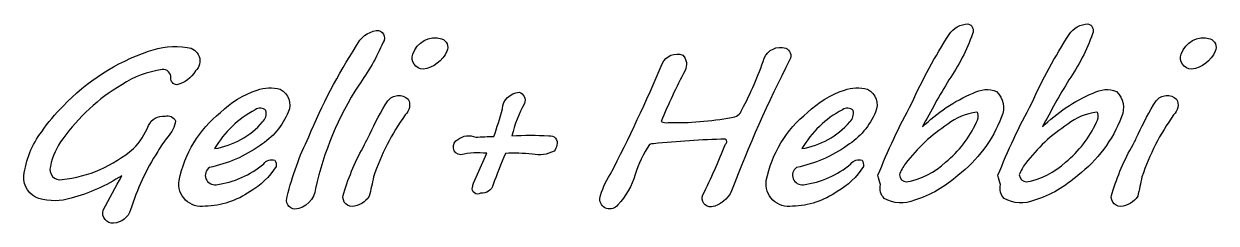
# Model space of a CAD drawing. Header units: millimetres. Extents: x -12 to 276, y -5 to 43.
import ezdxf

# ---------------------------------------------------------------- set-up
doc = ezdxf.new("R2010")
doc.units = ezdxf.units.MM
doc.layers.add('Standard', color=70, linetype='Continuous')

msp = doc.modelspace()

# ---------------------------------------------------------------- linework, layer by layer
at = {"layer": 'Standard'}
for points in [[(73.33, 41.33, -0.624433), (74.99, 38.45, -0.052442), (69.08, 28.05, 0.087731), (58.61, 3.08, -0.369409), (53.63, -1.93, -0.495236), (51.81, 1.15, -0.056316), (57.02, 15.57, -0.045097), (68.56, 37.65, -0.237714)], [(202.81, 23.71, -0.039214), (211.87, 40.33, -0.246003), (216.39, 42.92, -0.480485), (217.51, 40.52, -0.068131), (211.77, 29.35, 0.013381), (205.38, 17.97, -0.094528), (217.66, 26.16, -0.233684), (223.31, 26.51, -0.313332), (224.52, 20.39, -0.139203), (213.94, 6.25, -0.106458), (203.45, 0.23, -0.23248), (196.15, 0.68, -0.269367), (195.28, 4.01, -0.044495), (194.64, 6.27, -0.030761)], [(231.82, 23.71, -0.039214), (240.87, 40.33, -0.246003), (245.39, 42.92, -0.480485), (246.52, 40.52, -0.068131), (240.78, 29.35, 0.013381), (234.38, 17.97, -0.094528), (246.66, 26.16, -0.233684), (252.32, 26.51, -0.313332), (253.52, 20.39, -0.139203), (242.95, 6.25, -0.106458), (232.45, 0.23, -0.23248), (225.15, 0.68, -0.269367), (224.28, 4.01, -0.044495), (223.65, 6.27, -0.030761)], [(90.42, 36.28, -0.251156), (84.66, 31.93, -0.510654), (82.17, 35.6, -0.398472), (89.14, 39.33, -0.434846)], [(276.2, 36.28, -0.251156), (270.44, 31.93, -0.510654), (267.95, 35.6, -0.398472), (274.92, 39.33, -0.434846)], [(20.5, 12.06), (20.52, 12.06, 0.066863), (13.91, -2.1, -0.31608), (9.83, -5.3, -0.541132), (7.34, -2.2, -0.001485), (11.83, 6.18, -0.074307), (-0.41, 0.72, -0.142249), (-8.23, 0.62, -0.348126), (-11.86, 6.11, -0.136686), (-7.54, 16.82, -0.047559), (-2.4, 23.02), (-2.4, 23, -0.122739), (18.25, 36.27, -0.126147), (27.6, 37.19, -0.669323), (29.62, 31.52, -0.208038), (25.11, 28.2, -0.436729), (23.67, 29.83, 0.472953), (21.55, 31.84, 0.113285), (11.81, 28.17, 0.104995), (-2.46, 15.09, 0.111943), (-5.47, 8.43, 0.561369), (-2.6, 5.22, 0.149846), (14.62, 12.73, 0.101612), (18.25, 18.29, -0.332264), (22.26, 20.56, -0.369785), (24.82, 19.42, -0.141493), (22.94, 15.6, 0.030807)], [(139.36, 13.72, 0.068434), (135.94, 6.45, -0.116105), (131.73, -0.88, -0.743445), (127.37, 0.63, -0.085173), (129.89, 6.47, 0.019538), (142.48, 33.25, -0.409807), (147.48, 35.34, -0.311086), (147.98, 31.62, 0.021284), (142.19, 19.29, 0.174262), (143.88, 19.04, 0.052057), (159.24, 20.29, 0.315876), (161.74, 22.14, 0.042178), (167.12, 34.62, -0.382547), (172.32, 37.05, -0.436252), (173.34, 34.25, 0.028889), (159.26, 2.54, -0.24398), (154.37, -1.37, -0.561081), (152.3, 1.51, 0.019365), (157.79, 13.84, 0.538449), (157.74, 15.01, 0.019885), (140.39, 13.92, 0.057694)], [(49.14, 8.4, -0.121872), (42.81, 2.32, -0.14502), (31.97, -1.2, -0.51374), (25.66, 5.03, -0.176659), (35.64, 21.46, -0.108225), (44.53, 26.89, -0.162942), (50.13, 27.09, -0.394805), (52.07, 21.58, -0.152742), (45.23, 13.48, -0.103865), (32.98, 8.18, 0.788452), (34.64, 4, 0.144711), (46.11, 9.06, -0.303758), (48.82, 9.94, -0.155499)], [(116.32, 12.13, -0.18115), (111.07, 11.4, 0.03971), (104.55, 11.57, 0.011371), (101.57, 4.03, -0.373183), (98.57, 1.93, -0.698916), (96.61, 3.43, -0.039145), (96.86, 4.39), (100.03, 11.6, 0.082763), (93.78, 11.23, -0.7749), (93.08, 14.97, -0.272554), (97.37, 15.48, -0.023796), (101.77, 15.65, 0.020506), (103.82, 22.34, -0.375576), (107.87, 26.37, -0.439423), (109.17, 23.68, 0.066122), (106.14, 15.82, -0.032657), (115.07, 15.8, -0.591986), (116.95, 13.58, -0.172691)], [(191.12, 8.4, -0.121872), (184.79, 2.32, -0.14502), (173.95, -1.2, -0.51374), (167.64, 5.03, -0.176659), (177.62, 21.46, -0.108225), (186.51, 26.89, -0.162942), (192.11, 27.09, -0.394805), (194.05, 21.58, -0.152742), (187.21, 13.48, -0.103865), (174.96, 8.18, 0.788452), (176.62, 4, 0.144711), (188.09, 9.06, -0.303758), (190.8, 9.94, -0.155499)], [(71.79, 16.21), (71.79, 16.19, -0.039145), (76.12, 24.29, -0.425579), (81.07, 24.73, -0.337524), (80.34, 20.91, 0.071805), (72.67, 5.91, -0.00886), (71.65, 1.2, -0.233875), (67.47, -1.27, -0.530721), (65.46, 1.96, -0.053326), (70.52, 13.72, 0.003651)], [(257.57, 16.21), (257.57, 16.19, -0.039145), (261.89, 24.29, -0.425579), (266.85, 24.73, -0.337524), (266.11, 20.91, 0.071805), (258.45, 5.91, -0.00886), (257.43, 1.2, -0.233875), (253.25, -1.27, -0.530721), (251.24, 1.96, -0.053326), (256.3, 13.72, 0.003651)], [(34.25, 12.72, 0.175299), (45.83, 19.17, 0.267016), (46.65, 21.92, 0.395543), (44.06, 22.12, 0.139939)], [(176.23, 12.72, 0.175299), (187.81, 19.17, 0.267016), (188.63, 21.92, 0.395543), (186.04, 22.12, 0.139939)], [(199.81, 6.37, 0.365484), (201.52, 4.66, 0.146368), (211, 9.48, 0.11787), (218.44, 19.09, 0.195979), (218.81, 21.31, 0.328251), (218.51, 21.51, 0.145122), (211.5, 18.61, 0.085529), (201.3, 9.13, 0.070373)], [(228.81, 6.37, 0.365484), (230.52, 4.66, 0.146368), (240, 9.48, 0.11787), (247.44, 19.09, 0.195979), (247.82, 21.31, 0.328251), (247.51, 21.51, 0.145122), (240.51, 18.61, 0.085529), (230.3, 9.13, 0.070373)]]:
    msp.add_lwpolyline(points, format="xyb", close=True, dxfattribs=at)

doc.saveas('drawing.dxf')
